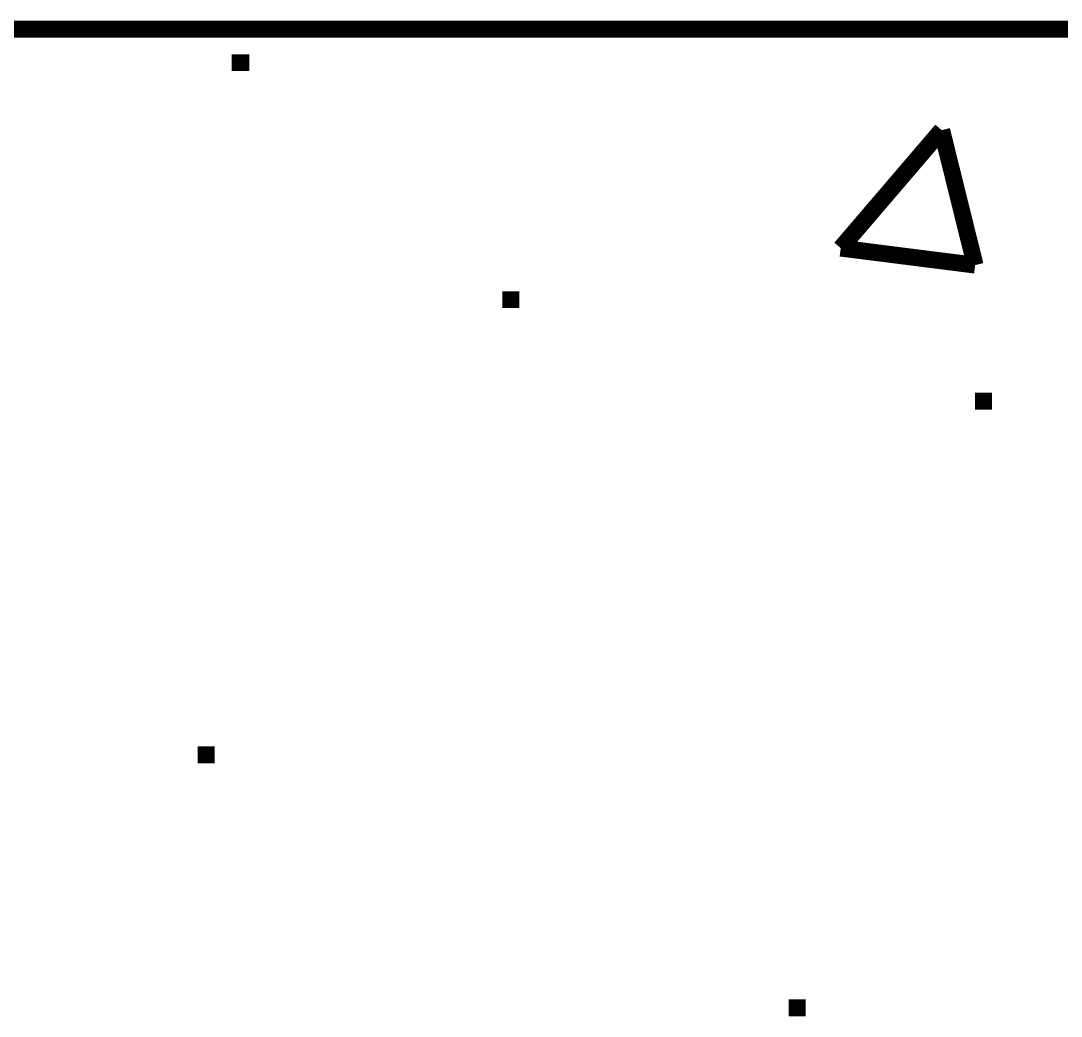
# Model space of a CAD drawing. Header units: metres. Extents: x -593 to 248, y 430 to 1024.
# Drawn here: x -251.303 to -248.69, y 488.933 to 491.434 of the extents above; entities that cross this region are included whole.
import ezdxf

# ---------------------------------------------------------------- set-up
doc = ezdxf.new("R2010")
doc.units = ezdxf.units.M
doc.header["$MEASUREMENT"] = 0
doc.layers.add('C00-00-00-BLACK', color=7, linetype='Continuous')

msp = doc.modelspace()

# ---------------------------------------------------------------- linework, layer by layer
at = {"layer": 'C00-00-00-BLACK', "const_width": 0.0423}
for points in [[(-285.6777, 491.4127), (-188.5128, 491.4127)], [(-250.7735, 491.3288), (-250.7294, 491.3288)], [(-249.2438, 490.8627), (-248.9902, 491.1591)], [(-248.9062, 490.82), (-248.9902, 491.1591)], [(-249.2438, 490.8627), (-248.9062, 490.82)], [(-250.094, 490.7333), (-250.0514, 490.7333)], [(-248.9062, 490.4782), (-248.8635, 490.4782)], [(-250.8589, 489.5896), (-250.8162, 489.5896)], [(-249.3747, 488.9542), (-249.332, 488.9542)]]:
    msp.add_lwpolyline(points, dxfattribs=at)

doc.saveas('drawing.dxf')
